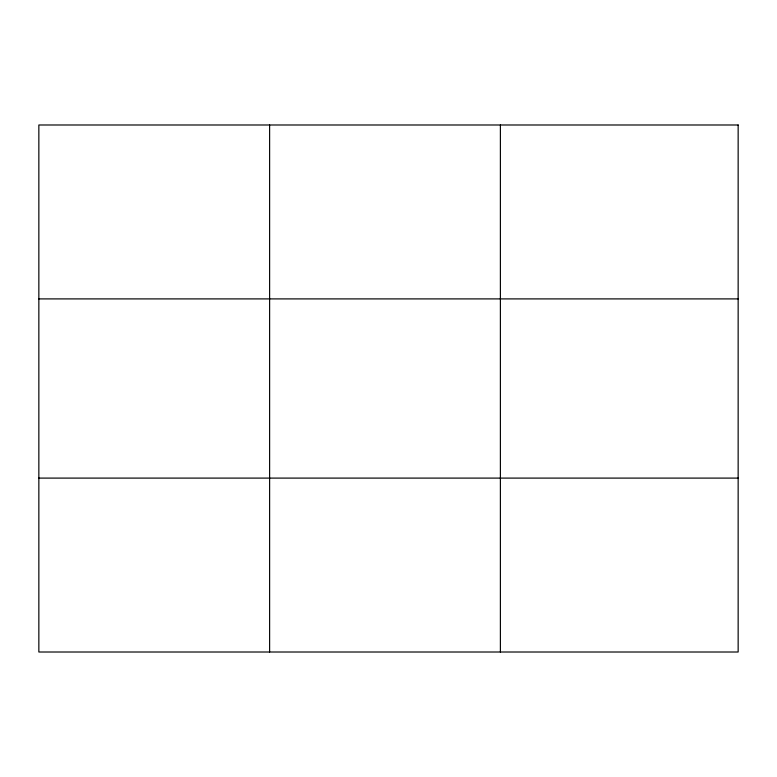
<?xml version="1.0" encoding="UTF-8"?>
<svg xmlns="http://www.w3.org/2000/svg" width="777" height="777" viewBox="0 0 777 777"><rect width="100%" height="100%" fill="white"/><g stroke="black" fill="none" stroke-linecap="round" stroke-linejoin="round"><path stroke-width="1.17" d="M269.619 124.99L269.619 652.01M500.388 124.99L500.388 652.01M38.85 298.902L738.15 298.902M38.85 478.098L738.15 478.098M738.15 124.99L738.15 652.01L38.85 652.01L38.85 124.99L738.15 124.99"/></g></svg>
